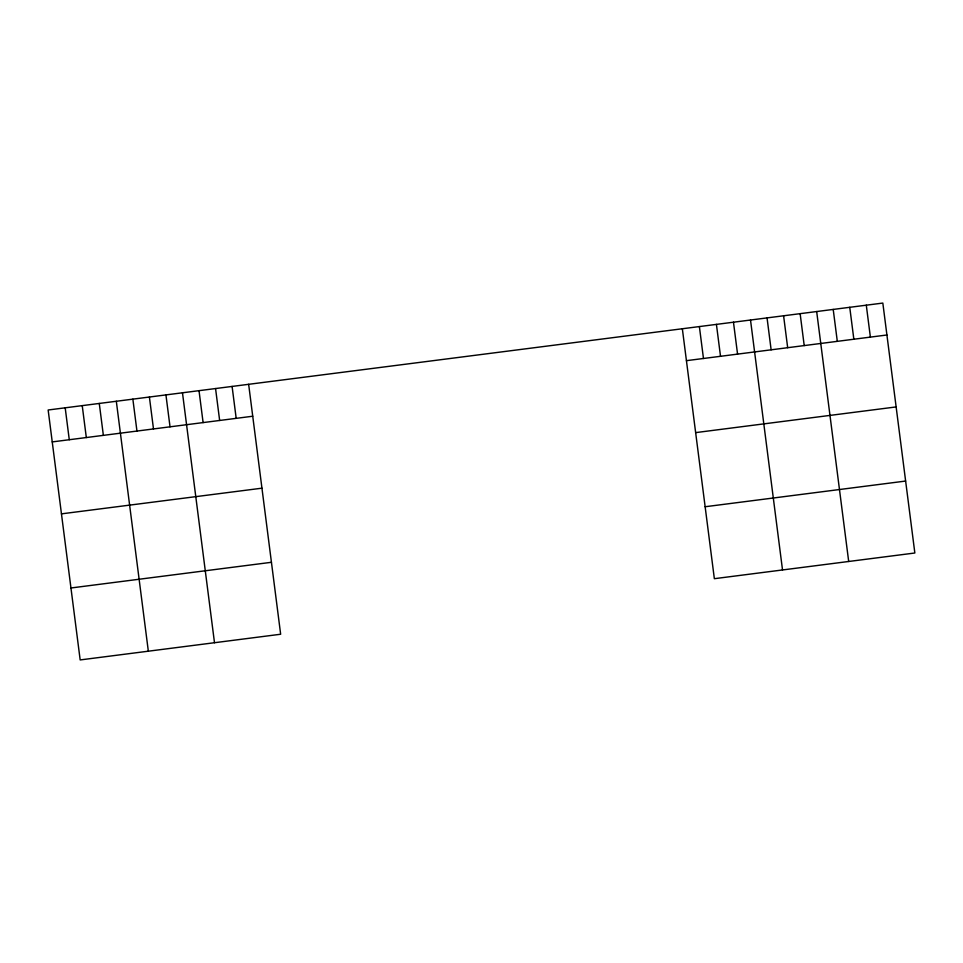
<?xml version="1.0" encoding="UTF-8"?>
<svg xmlns="http://www.w3.org/2000/svg" width="963" height="963" viewBox="0 0 963 963"><rect width="100%" height="100%" fill="white"/><g stroke="black" fill="none" stroke-linecap="round" stroke-linejoin="round"><path stroke-width="1.44" d="M52.243 441.909L252.727 416.233M686.426 360.668L886.923 334.992M61.451 513.857L261.948 488.181M695.647 432.616L896.144 406.928M70.949 587.984L271.446 562.296M705.145 506.743L905.629 481.055M866.291 305.187L870.383 337.11M849.751 307.305L853.844 339.229M833.212 309.424L837.304 341.347M816.672 311.543L848.692 561.477M800.133 313.661L804.213 345.585M783.593 315.792L787.674 347.703M767.054 317.91L771.134 349.822M750.514 320.029L782.522 569.952M733.469 322.208L737.562 354.119M716.424 324.387L720.517 356.31M699.379 326.577L703.471 358.489M682.346 328.756L714.353 578.691L914.85 553.003L882.83 303.068L48.15 409.997L80.17 659.932L280.654 634.244L248.647 384.309M232.095 386.428L236.188 418.351M215.556 388.546L219.648 420.47M199.016 390.677L203.109 422.588M182.476 392.796L214.496 642.718M165.937 394.914L170.03 426.826M149.397 397.033L153.49 428.944M132.858 399.151L136.951 431.063M116.318 401.27L148.338 651.193M99.273 403.449L103.366 435.36M82.228 405.628L86.321 437.551M65.195 407.818L69.276 439.73"/></g></svg>
